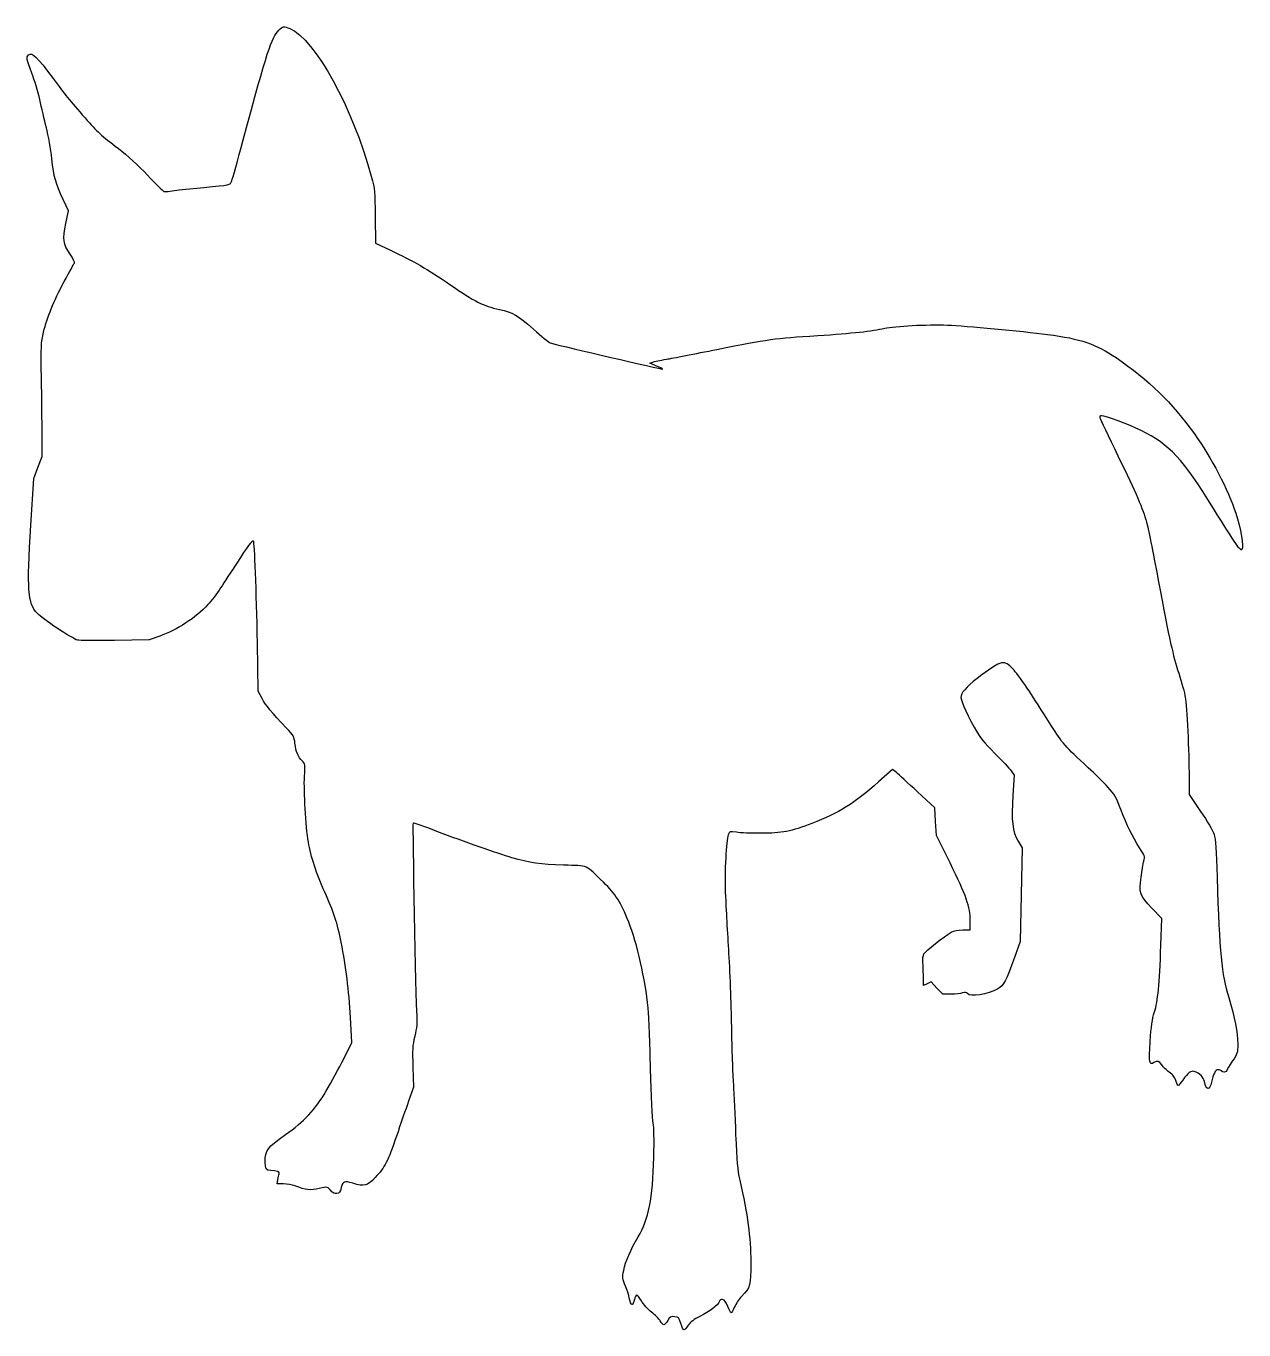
# Model space of a CAD drawing. Header units: centimetres. Extents: x -17.7 to 17.7, y -18.9 to 18.9.
import ezdxf

# ---------------------------------------------------------------- set-up
doc = ezdxf.new("R2010")
doc.units = ezdxf.units.CM
doc.header["$MEASUREMENT"] = 0
doc.layers.add('Layer 1', color=7, linetype='Continuous')

msp = doc.modelspace()

# ---------------------------------------------------------------- linework, layer by layer
at = {"layer": 'Layer 1'}
msp.add_open_spline([(-10.32581, 18.83128), (-10.55159, 18.58786), (-10.65742, 18.26684), (-11.35945, 15.6457), (-11.35945, 15.6457), (-11.5182, 15.05303), (-11.66989, 14.52034), (-11.69459, 14.45684), (-11.69459, 14.45684), (-11.74751, 14.32984), (-11.73692, 14.33337), (-12.50598, 14.26634), (-12.50598, 14.26634), (-12.75645, 14.24517), (-13.11276, 14.20637), (-13.29267, 14.18167), (-13.29267, 14.18167), (-13.47611, 14.15345), (-13.64192, 14.13934), (-13.66309, 14.14992), (-13.66309, 14.14992), (-13.68778, 14.15698), (-13.89945, 14.36864), (-14.13581, 14.61911), (-14.13581, 14.61911), (-14.39334, 14.89075), (-14.732, 15.20119), (-14.98248, 15.39169), (-14.98248, 15.39169), (-15.50106, 15.7868), (-15.58573, 15.86441), (-15.95262, 16.28069), (-15.95262, 16.28069), (-16.40065, 16.79222), (-16.54176, 16.96861), (-16.88043, 17.42722), (-16.88043, 17.42722), (-17.33904, 18.05516), (-17.48721, 18.19628), (-17.58951, 18.11161), (-17.58951, 18.11161), (-17.66359, 18.05164), (-17.65301, 17.97755), (-17.49779, 17.58244), (-17.49779, 17.58244), (-17.42018, 17.38488), (-17.31787, 17.03916), (-17.26496, 16.81338), (-17.26496, 16.81338), (-17.21557, 16.5876), (-17.1309, 16.22071), (-17.07446, 15.99846), (-17.07446, 15.99846), (-17.01802, 15.77621), (-16.94746, 15.37052), (-16.91571, 15.09888), (-16.91571, 15.09888), (-16.85221, 14.54502), (-16.8134, 14.39685), (-16.59115, 13.91707), (-16.59115, 13.91707), (-16.59115, 13.91707), (-16.43593, 13.58193), (-16.43593, 13.58193), (-16.43593, 13.58193), (-16.43593, 13.58193), (-16.51001, 13.21857), (-16.51001, 13.21857), (-16.51001, 13.21857), (-16.60879, 12.75643), (-16.59115, 12.62943), (-16.38654, 12.32957), (-16.38654, 12.32957), (-16.29835, 12.19904), (-16.24543, 12.08615), (-16.26307, 12.06499), (-16.26307, 12.06499), (-16.27718, 12.04735), (-16.40771, 11.80746), (-16.55588, 11.53582), (-16.55588, 11.53582), (-16.86985, 10.94315), (-17.04977, 10.50571), (-17.1556, 10.06474), (-17.1556, 10.06474), (-17.22968, 9.7543), (-17.23321, 9.67668), (-17.21557, 8.73124), (-17.21557, 8.73124), (-17.20851, 8.17738), (-17.20146, 7.44007), (-17.19793, 7.09082), (-17.19793, 7.09082), (-17.19793, 7.09082), (-17.19793, 6.45582), (-17.19793, 6.45582), (-17.19793, 6.45582), (-17.19793, 6.45582), (-17.31787, 6.13832), (-17.31787, 6.13832), (-17.31787, 6.13832), (-17.31787, 6.13832), (-17.43429, 5.82082), (-17.43429, 5.82082), (-17.43429, 5.82082), (-17.43429, 5.82082), (-17.52248, 4.46263), (-17.52248, 4.46263), (-17.52248, 4.46263), (-17.64242, 2.56469), (-17.61773, 2.1978), (-17.34256, 1.90499), (-17.34256, 1.90499), (-17.20145, 1.74977), (-16.31598, 1.16063), (-16.17134, 1.12535), (-16.17134, 1.12535), (-16.12901, 1.11477), (-15.64217, 1.11124), (-15.09537, 1.11829), (-15.09537, 1.11829), (-15.09537, 1.11829), (-14.09348, 1.1324), (-14.09348, 1.1324), (-14.09348, 1.1324), (-14.09348, 1.1324), (-13.78656, 1.24176), (-13.78656, 1.24176), (-13.78656, 1.24176), (-13.28914, 1.41462), (-12.72823, 1.78151), (-12.38603, 2.15545), (-12.38603, 2.15545), (-12.28725, 2.26128), (-12.12497, 2.48001), (-12.01914, 2.63876), (-12.01914, 2.63876), (-11.91683, 2.79751), (-11.70517, 3.12207), (-11.54995, 3.36195), (-11.54995, 3.36195), (-11.24656, 3.8382), (-11.09487, 4.03223), (-11.06312, 4.00048), (-11.06312, 4.00048), (-11.03137, 3.96873), (-10.97845, 2.56467), (-10.95023, 1.04067), (-10.95023, 1.04067), (-10.95023, 1.04067), (-10.92906, -0.3528), (-10.92906, -0.3528), (-10.92906, -0.3528), (-10.92906, -0.3528), (-10.81617, -0.56447), (-10.81617, -0.56447), (-10.81617, -0.56447), (-10.71034, -0.76908), (-10.54806, -0.96311), (-10.10356, -1.42878), (-10.10356, -1.42878), (-9.89895, -1.64397), (-9.88484, -1.6722), (-9.86014, -1.86975), (-9.86014, -1.86975), (-9.83192, -2.11317), (-9.76842, -2.26839), (-9.64847, -2.38128), (-9.64847, -2.38128), (-9.5638, -2.45889), (-9.5638, -2.473), (-9.58497, -2.83636), (-9.58497, -2.83636), (-9.60614, -3.25969), (-9.54616, -4.26511), (-9.47208, -4.74136), (-9.47208, -4.74136), (-9.40505, -5.14), (-9.23219, -5.67269), (-8.99583, -6.19128), (-8.99583, -6.19128), (-8.7383, -6.75572), (-8.62541, -7.09792), (-8.51958, -7.64472), (-8.51958, -7.64472), (-8.37847, -8.36439), (-8.2938, -9.03114), (-8.24794, -9.82489), (-8.24794, -9.82489), (-8.24794, -9.82489), (-8.20561, -10.55161), (-8.20561, -10.55161), (-8.20561, -10.55161), (-8.20561, -10.55161), (-8.4455, -11.02433), (-8.4455, -11.02433), (-8.4455, -11.02433), (-8.57603, -11.28539), (-8.80533, -11.70519), (-8.9535, -11.95919), (-8.9535, -11.95919), (-9.27453, -12.50247), (-9.59556, -12.84819), (-10.13531, -13.22566), (-10.13531, -13.22566), (-10.67506, -13.60313), (-10.72445, -13.67369), (-10.72445, -14.02294), (-10.72445, -14.02294), (-10.72445, -14.22402), (-10.69623, -14.26988), (-10.56923, -14.26988), (-10.56923, -14.26988), (-10.40342, -14.26988), (-10.29406, -14.30869), (-10.31523, -14.3616), (-10.31523, -14.3616), (-10.32581, -14.38629), (-10.34345, -14.46391), (-10.35756, -14.53093), (-10.35756, -14.53093), (-10.35756, -14.53093), (-10.37873, -14.65793), (-10.37873, -14.65793), (-10.37873, -14.65793), (-10.37873, -14.65793), (-10.19176, -14.65793), (-10.19176, -14.65793), (-10.19176, -14.65793), (-10.08593, -14.66146), (-9.93776, -14.68615), (-9.86015, -14.71437), (-9.86015, -14.71437), (-9.55323, -14.83431), (-9.39801, -14.85195), (-9.15459, -14.79198), (-9.15459, -14.79198), (-8.90765, -14.73554), (-8.92176, -14.72848), (-8.79123, -14.88723), (-8.79123, -14.88723), (-8.76301, -14.91898), (-8.70304, -14.94015), (-8.65012, -14.93309), (-8.65012, -14.93309), (-8.56898, -14.92251), (-8.54781, -14.89781), (-8.51606, -14.76376), (-8.51606, -14.76376), (-8.4702, -14.57679), (-8.43492, -14.56268), (-8.18092, -14.63676), (-8.18092, -14.63676), (-7.83873, -14.73907), (-7.7717, -14.72143), (-7.53181, -14.47095), (-7.53181, -14.47095), (-7.25312, -14.17814), (-7.16139, -13.99823), (-6.91445, -13.27151), (-6.91445, -13.27151), (-6.80156, -12.93637), (-6.64281, -12.48129), (-6.56167, -12.25904), (-6.56167, -12.25904), (-6.56167, -12.25904), (-6.41703, -11.85335), (-6.41703, -11.85335), (-6.41703, -11.85335), (-6.41703, -11.85335), (-6.4382, -11.27127), (-6.4382, -11.27127), (-6.4382, -11.27127), (-6.45584, -10.74916), (-6.45231, -10.65744), (-6.38528, -10.37169), (-6.38528, -10.37169), (-6.32531, -10.12475), (-6.3112, -9.99069), (-6.32884, -9.77197), (-6.32884, -9.77197), (-6.35353, -9.38744), (-6.45584, -4.20161), (-6.43467, -4.18397), (-6.43467, -4.18397), (-6.42761, -4.17339), (-6.11364, -4.28275), (-5.7397, -4.42739), (-5.7397, -4.42739), (-4.94948, -4.72725), (-3.98992, -5.06592), (-3.56306, -5.18939), (-3.56306, -5.18939), (-3.06564, -5.33756), (-2.7305, -5.38342), (-2.06375, -5.40458), (-2.06375, -5.40458), (-1.32997, -5.42927), (-1.43228, -5.38341), (-0.91017, -5.89847), (-0.91017, -5.89847), (-0.54681, -6.2583), (-0.4057, -6.47703), (-0.17639, -7.05558), (-0.17639, -7.05558), (0.06703, -7.66941), (0.30692, -8.7348), (0.38805, -9.54266), (0.38805, -9.54266), (0.40922, -9.76491), (0.44097, -10.56572), (0.45861, -11.32419), (0.45861, -11.32419), (0.47625, -12.07913), (0.51153, -12.78822), (0.53269, -12.89405), (0.53269, -12.89405), (0.56091, -13.02458), (0.56444, -13.34913), (0.55386, -13.88183), (0.55386, -13.88183), (0.52211, -15.0848), (0.40569, -15.68805), (0.1023, -16.19252), (0.1023, -16.19252), (-0.12348, -16.56294), (-0.27164, -16.91219), (-0.32103, -17.16619), (-0.32103, -17.16619), (-0.35984, -17.38491), (-0.35631, -17.40961), (-0.26811, -17.62833), (-0.26811, -17.62833), (-0.21872, -17.75886), (-0.17639, -17.87527), (-0.17639, -17.89291), (-0.17639, -17.89291), (-0.17639, -17.90702), (-0.15875, -17.9811), (-0.13758, -18.05872), (-0.13758, -18.05872), (-0.09525, -18.21041), (-0.05644, -18.1963), (-0.01058, -18.01286), (-0.01058, -18.01286), (0.00706, -17.94583), (0.03528, -17.88586), (0.05292, -17.88233), (0.05292, -17.88233), (0.07409, -17.87527), (0.13759, -17.95289), (0.19403, -18.05166), (0.19403, -18.05166), (0.254, -18.15749), (0.381, -18.2986), (0.48684, -18.37974), (0.48684, -18.37974), (0.58915, -18.45735), (0.70203, -18.57377), (0.74084, -18.63374), (0.74084, -18.63374), (0.77965, -18.69724), (0.82551, -18.75016), (0.84667, -18.75016), (0.84667, -18.75016), (0.86784, -18.75016), (0.91723, -18.69372), (0.95956, -18.62316), (0.95956, -18.62316), (1.02306, -18.5138), (1.04775, -18.49969), (1.15712, -18.51027), (1.15712, -18.51027), (1.27354, -18.52085), (1.28412, -18.53144), (1.33704, -18.70783), (1.33704, -18.70783), (1.36879, -18.81366), (1.41112, -18.8948), (1.42876, -18.8948), (1.42876, -18.8948), (1.44993, -18.89127), (1.50284, -18.8313), (1.55223, -18.76074), (1.55223, -18.76074), (1.61573, -18.66549), (1.71804, -18.58788), (1.8909, -18.50321), (1.8909, -18.50321), (2.18018, -18.35857), (2.42007, -18.17513), (2.45182, -18.07635), (2.45182, -18.07635), (2.46946, -18.02696), (2.50121, -18.00932), (2.5506, -18.01638), (2.5506, -18.01638), (2.60704, -18.02344), (2.64585, -18.07635), (2.69877, -18.21041), (2.69877, -18.21041), (2.73758, -18.31272), (2.77991, -18.39738), (2.79402, -18.39738), (2.79402, -18.39738), (2.80813, -18.39738), (2.85046, -18.3233), (2.8928, -18.22805), (2.8928, -18.22805), (2.93513, -18.13633), (3.02686, -17.99874), (3.10094, -17.92113), (3.10094, -17.92113), (3.35494, -17.65655), (3.36905, -17.60716), (3.36552, -16.93335), (3.36552, -16.93335), (3.36199, -16.17841), (3.28085, -15.57516), (3.04802, -14.54857), (3.04802, -14.54857), (2.98099, -14.24165), (2.95983, -14.01235), (2.92808, -13.22565), (2.92808, -13.22565), (2.91044, -12.70354), (2.87869, -12.04737), (2.86105, -11.76515), (2.86105, -11.76515), (2.83988, -11.48293), (2.81519, -10.72798), (2.80461, -10.08946), (2.80461, -10.08946), (2.79403, -9.4474), (2.75522, -8.44199), (2.71642, -7.84932), (2.71642, -7.84932), (2.68114, -7.25665), (2.64234, -6.51935), (2.62823, -6.2089), (2.62823, -6.2089), (2.60354, -5.61271), (2.65292, -4.68843), (2.7129, -4.52262), (2.7129, -4.52262), (2.74818, -4.42737), (2.75523, -4.42737), (2.95279, -4.45206), (2.95279, -4.45206), (3.06568, -4.4697), (3.38671, -4.48028), (3.66893, -4.48028), (3.66893, -4.48028), (4.26865, -4.48028), (4.54029, -4.42736), (5.14354, -4.19453), (5.14354, -4.19453), (5.92671, -3.89114), (6.36768, -3.61597), (7.07676, -2.9845), (7.07676, -2.9845), (7.07676, -2.9845), (7.48245, -2.62467), (7.48245, -2.62467), (7.48245, -2.62467), (7.48245, -2.62467), (7.59534, -2.71992), (7.59534, -2.71992), (7.59534, -2.71992), (7.65884, -2.77284), (7.93401, -3.02331), (8.20565, -3.27731), (8.20565, -3.27731), (8.20565, -3.27731), (8.70659, -3.73945), (8.70659, -3.73945), (8.70659, -3.73945), (8.70659, -3.73945), (8.73128, -4.14162), (8.73128, -4.14162), (8.73128, -4.14162), (8.73128, -4.14162), (8.75597, -4.54379), (8.75597, -4.54379), (8.75597, -4.54379), (8.75597, -4.54379), (9.15108, -5.34107), (9.15108, -5.34107), (9.15108, -5.34107), (9.62027, -6.28651), (9.73669, -6.62165), (9.73669, -7.00971), (9.73669, -7.00971), (9.73669, -7.00971), (9.73669, -7.28488), (9.73669, -7.28488), (9.73669, -7.28488), (9.73669, -7.28488), (9.51797, -7.28488), (9.51797, -7.28488), (9.51797, -7.28488), (9.37686, -7.28841), (9.25691, -7.30957), (9.18636, -7.34838), (9.18636, -7.34838), (8.99233, -7.45774), (8.43494, -7.90224), (8.38908, -7.98338), (8.38908, -7.98338), (8.36791, -8.02924), (8.3538, -8.13155), (8.36086, -8.21269), (8.36086, -8.21269), (8.36792, -8.29383), (8.37497, -8.4808), (8.37497, -8.62897), (8.37497, -8.62897), (8.37497, -8.62897), (8.37497, -8.90061), (8.37497, -8.90061), (8.37497, -8.90061), (8.37497, -8.90061), (8.48433, -8.84769), (8.48433, -8.84769), (8.48433, -8.84769), (8.48433, -8.84769), (8.59722, -8.79477), (8.59722, -8.79477), (8.59722, -8.79477), (8.59722, -8.79477), (8.76655, -8.97469), (8.76655, -8.97469), (8.76655, -8.97469), (8.76655, -8.97469), (8.93588, -9.15461), (8.93588, -9.15461), (8.93588, -9.15461), (8.93588, -9.15461), (9.17577, -9.15461), (9.17577, -9.15461), (9.17577, -9.15461), (9.3063, -9.15461), (9.45799, -9.13697), (9.51444, -9.1158), (9.51444, -9.1158), (9.59205, -9.08758), (9.62027, -9.09111), (9.65202, -9.13344), (9.65202, -9.13344), (9.73316, -9.24633), (10.24469, -9.16166), (10.53749, -8.99233), (10.53749, -8.99233), (10.70682, -8.89355), (10.77385, -8.77361), (11.0208, -8.08216), (11.0208, -8.08216), (11.0208, -8.08216), (11.18661, -7.62355), (11.18661, -7.62355), (11.18661, -7.62355), (11.18661, -7.62355), (11.21483, -6.26536), (11.21483, -6.26536), (11.21483, -6.26536), (11.21483, -6.26536), (11.24305, -4.90717), (11.24305, -4.90717), (11.24305, -4.90717), (11.24305, -4.90717), (11.12311, -4.70609), (11.12311, -4.70609), (11.12311, -4.70609), (10.96083, -4.42387), (10.92555, -4.12753), (10.97142, -3.37612), (10.97142, -3.37612), (10.97142, -3.37612), (11.01023, -2.79404), (11.01023, -2.79404), (11.01023, -2.79404), (11.01023, -2.79404), (10.92204, -2.66704), (10.92204, -2.66704), (10.92204, -2.66704), (10.87265, -2.59648), (10.66098, -2.37071), (10.44932, -2.16257), (10.44932, -2.16257), (10.13182, -1.8486), (10.03304, -1.72513), (9.85313, -1.4041), (9.85313, -1.4041), (9.57796, -0.91727), (9.44391, -0.59624), (9.4686, -0.49041), (9.4686, -0.49041), (9.50388, -0.35635), (9.69438, -0.16585), (10.07185, 0.11637), (10.07185, 0.11637), (10.63982, 0.5397), (10.71743, 0.55734), (10.97496, 0.28923), (10.97496, 0.28923), (11.12313, 0.13401), (11.55352, -0.49746), (12.08621, -1.35119), (12.08621, -1.35119), (12.40724, -1.86977), (12.48132, -1.95444), (13.16218, -2.57886), (13.16218, -2.57886), (13.34915, -2.75172), (13.60668, -3.00219), (13.73015, -3.13978), (13.73015, -3.13978), (13.92771, -3.3585), (13.97357, -3.43259), (14.10762, -3.79242), (14.10762, -3.79242), (14.28754, -4.26867), (14.43218, -4.565), (14.6509, -4.90014), (14.6509, -4.90014), (14.79907, -5.12592), (14.80612, -5.15061), (14.77437, -5.2882), (14.77437, -5.2882), (14.75673, -5.36581), (14.72145, -5.57748), (14.69323, -5.75739), (14.69323, -5.75739), (14.6262, -6.20895), (14.6509, -6.2795), (15.0072, -6.64992), (15.0072, -6.64992), (15.0072, -6.64992), (15.29648, -6.94978), (15.29648, -6.94978), (15.29648, -6.94978), (15.29648, -6.94978), (15.26826, -7.72589), (15.26826, -7.72589), (15.26826, -7.72589), (15.22593, -8.90064), (15.18359, -9.34161), (15.08129, -9.66617), (15.08129, -9.66617), (15.01426, -9.88489), (14.98604, -10.07539), (14.95782, -10.52695), (14.95782, -10.52695), (14.92254, -11.14431), (14.93313, -11.21839), (15.06365, -11.13726), (15.06365, -11.13726), (15.16948, -11.07376), (15.21534, -11.08434), (15.29296, -11.20429), (15.29296, -11.20429), (15.33177, -11.26426), (15.43054, -11.35951), (15.51168, -11.41596), (15.51168, -11.41596), (15.61751, -11.49004), (15.67396, -11.5606), (15.70218, -11.65938), (15.70218, -11.65938), (15.72687, -11.73699), (15.75862, -11.80049), (15.77274, -11.80049), (15.77274, -11.80049), (15.78685, -11.80049), (15.84682, -11.73346), (15.90327, -11.6488), (15.90327, -11.6488), (16.05849, -11.42655), (16.1361, -11.36658), (16.23488, -11.3948), (16.23488, -11.3948), (16.39716, -11.44772), (16.50652, -11.55355), (16.53121, -11.68761), (16.53121, -11.68761), (16.57707, -11.94514), (16.68996, -11.95572), (16.73935, -11.70172), (16.73935, -11.70172), (16.78168, -11.47947), (16.85224, -11.34189), (16.92985, -11.34189), (16.92985, -11.34189), (16.96866, -11.34189), (17.01099, -11.35953), (17.02157, -11.37717), (17.02157, -11.37717), (17.05332, -11.42656), (17.18032, -11.4195), (17.18032, -11.36659), (17.18032, -11.36659), (17.18032, -11.34542), (17.25088, -11.22195), (17.33907, -11.09848), (17.33907, -11.09848), (17.49429, -10.8727), (17.49782, -10.86565), (17.49782, -10.58695), (17.49782, -10.58695), (17.49782, -10.25534), (17.41668, -9.83906), (17.23676, -9.24639), (17.23676, -9.24639), (17.02157, -8.54789), (16.96865, -7.97639), (16.89809, -5.75036), (16.89809, -5.75036), (16.87692, -4.97778), (16.85223, -4.64264), (16.81342, -4.51564), (16.81342, -4.51564), (16.78167, -4.41333), (16.61586, -4.12758), (16.42184, -3.84536), (16.42184, -3.84536), (16.42184, -3.84536), (16.0867, -3.35147), (16.0867, -3.35147), (16.0867, -3.35147), (16.0867, -3.35147), (16.0867, -2.85758), (16.0867, -2.85758), (16.0867, -2.85758), (16.0867, -2.13439), (16.0232, -0.77266), (15.97734, -0.52925), (15.97734, -0.52925), (15.95617, -0.41283), (15.87151, -0.09886), (15.78684, 0.16572), (15.78684, 0.16572), (15.60692, 0.72664), (15.5399, 1.02297), (15.18359, 2.91033), (15.18359, 2.91033), (15.03895, 3.67586), (14.89078, 4.41669), (14.85198, 4.55075), (14.85198, 4.55075), (14.73909, 4.94939), (14.5627, 5.36567), (14.02295, 6.47339), (14.02295, 6.47339), (13.74778, 7.04489), (13.51142, 7.54231), (13.49731, 7.57758), (13.49731, 7.57758), (13.4832, 7.61991), (13.49731, 7.63755), (13.54317, 7.63755), (13.54317, 7.63755), (13.66311, 7.63755), (14.33339, 7.39061), (14.69323, 7.21069), (14.69323, 7.21069), (15.5152, 6.805), (15.89973, 6.39225), (16.79579, 4.94586), (16.79579, 4.94586), (17.4696, 3.86636), (17.5719, 3.71114), (17.61776, 3.757), (17.61776, 3.757), (17.67773, 3.81697), (17.58601, 4.38142), (17.4449, 4.80828), (17.4449, 4.80828), (17.21559, 5.4962), (16.72523, 6.43106), (16.24193, 7.10839), (16.24193, 7.10839), (15.58929, 8.02208), (14.91549, 8.67825), (13.96651, 9.32383), (13.96651, 9.32383), (13.37737, 9.72247), (12.95051, 9.87064), (11.97684, 9.99764), (11.97684, 9.99764), (11.21484, 10.09995), (9.60617, 10.24811), (9.07701, 10.26928), (9.07701, 10.26928), (8.48434, 10.29045), (7.54948, 10.24459), (7.25315, 10.17756), (7.25315, 10.17756), (6.87568, 10.09289), (6.32887, 10.03292), (5.30934, 9.96589), (5.30934, 9.96589), (4.03228, 9.88475), (3.89823, 9.86358), (2.38128, 9.56372), (2.38128, 9.56372), (1.75334, 9.43672), (1.09364, 9.30972), (0.91725, 9.27797), (0.91725, 9.27797), (0.74439, 9.24622), (0.56447, 9.21094), (0.52214, 9.1933), (0.52214, 9.1933), (0.52214, 9.1933), (0.441, 9.16155), (0.441, 9.16155), (0.441, 9.16155), (0.441, 9.16155), (0.52919, 9.12627), (0.52919, 9.12627), (0.52919, 9.12627), (0.71616, 9.05219), (0.8608, 8.9781), (0.79377, 8.99221), (0.79377, 8.99221), (0.35985, 9.08393), (-2.39887, 9.72952), (-2.45179, 9.75068), (-2.45179, 9.75068), (-2.4906, 9.76832), (-2.70932, 9.94824), (-2.94215, 10.15285), (-2.94215, 10.15285), (-3.40076, 10.56207), (-3.53834, 10.64321), (-3.92287, 10.72435), (-3.92287, 10.72435), (-4.4097, 10.83018), (-4.63195, 10.94307), (-5.3622, 11.44754), (-5.3622, 11.44754), (-5.98309, 11.8744), (-6.45228, 12.14604), (-7.09081, 12.44237), (-7.09081, 12.44237), (-7.09081, 12.44237), (-7.52825, 12.64698), (-7.52825, 12.64698), (-7.52825, 12.64698), (-7.52825, 12.64698), (-7.53531, 13.41251), (-7.53531, 13.41251), (-7.53531, 13.41251), (-7.53884, 14.15334), (-7.54237, 14.19568), (-7.6482, 14.58726), (-7.6482, 14.58726), (-8.18089, 16.56987), (-9.28156, 18.57012), (-10.00828, 18.87704), (-10.00828, 18.87704), (-10.17056, 18.9476), (-10.22347, 18.94054), (-10.32578, 18.83118), (-10.32578, 18.83118), (-10.32578, 18.83118), (-10.32581, 18.83128), (-10.32581, 18.83128)], degree=3, knots=[0, 0, 0, 0, 0.00458716, 0.00458716, 0.00458716, 0.00458716, 0.00917431, 0.00917431, 0.00917431, 0.00917431, 0.01376147, 0.01376147, 0.01376147, 0.01376147, 0.01834862, 0.01834862, 0.01834862, 0.01834862, 0.02293578, 0.02293578, 0.02293578, 0.02293578, 0.02752294, 0.02752294, 0.02752294, 0.02752294, 0.03211009, 0.03211009, 0.03211009, 0.03211009, 0.03669725, 0.03669725, 0.03669725, 0.03669725, 0.0412844, 0.0412844, 0.0412844, 0.0412844, 0.04587156, 0.04587156, 0.04587156, 0.04587156, 0.05045872, 0.05045872, 0.05045872, 0.05045872, 0.05504587, 0.05504587, 0.05504587, 0.05504587, 0.05963303, 0.05963303, 0.05963303, 0.05963303, 0.06422018, 0.06422018, 0.06422018, 0.06422018, 0.06880734, 0.06880734, 0.06880734, 0.06880734, 0.0733945, 0.0733945, 0.0733945, 0.0733945, 0.07798165, 0.07798165, 0.07798165, 0.07798165, 0.08256881, 0.08256881, 0.08256881, 0.08256881, 0.08715596, 0.08715596, 0.08715596, 0.08715596, 0.09174312, 0.09174312, 0.09174312, 0.09174312, 0.09633028, 0.09633028, 0.09633028, 0.09633028, 0.10091743, 0.10091743, 0.10091743, 0.10091743, 0.10550459, 0.10550459, 0.10550459, 0.10550459, 0.11009174, 0.11009174, 0.11009174, 0.11009174, 0.1146789, 0.1146789, 0.1146789, 0.1146789, 0.11926606, 0.11926606, 0.11926606, 0.11926606, 0.12385321, 0.12385321, 0.12385321, 0.12385321, 0.12844037, 0.12844037, 0.12844037, 0.12844037, 0.13302752, 0.13302752, 0.13302752, 0.13302752, 0.13761468, 0.13761468, 0.13761468, 0.13761468, 0.14220183, 0.14220183, 0.14220183, 0.14220183, 0.14678899, 0.14678899, 0.14678899, 0.14678899, 0.15137615, 0.15137615, 0.15137615, 0.15137615, 0.1559633, 0.1559633, 0.1559633, 0.1559633, 0.16055046, 0.16055046, 0.16055046, 0.16055046, 0.16513761, 0.16513761, 0.16513761, 0.16513761, 0.16972477, 0.16972477, 0.16972477, 0.16972477, 0.17431193, 0.17431193, 0.17431193, 0.17431193, 0.17889908, 0.17889908, 0.17889908, 0.17889908, 0.18348624, 0.18348624, 0.18348624, 0.18348624, 0.18807339, 0.18807339, 0.18807339, 0.18807339, 0.19266055, 0.19266055, 0.19266055, 0.19266055, 0.19724771, 0.19724771, 0.19724771, 0.19724771, 0.20183486, 0.20183486, 0.20183486, 0.20183486, 0.20642202, 0.20642202, 0.20642202, 0.20642202, 0.21100917, 0.21100917, 0.21100917, 0.21100917, 0.21559633, 0.21559633, 0.21559633, 0.21559633, 0.22018349, 0.22018349, 0.22018349, 0.22018349, 0.22477064, 0.22477064, 0.22477064, 0.22477064, 0.2293578, 0.2293578, 0.2293578, 0.2293578, 0.23394495, 0.23394495, 0.23394495, 0.23394495, 0.23853211, 0.23853211, 0.23853211, 0.23853211, 0.24311927, 0.24311927, 0.24311927, 0.24311927, 0.24770642, 0.24770642, 0.24770642, 0.24770642, 0.25229358, 0.25229358, 0.25229358, 0.25229358, 0.25688073, 0.25688073, 0.25688073, 0.25688073, 0.26146789, 0.26146789, 0.26146789, 0.26146789, 0.26605505, 0.26605505, 0.26605505, 0.26605505, 0.2706422, 0.2706422, 0.2706422, 0.2706422, 0.27522936, 0.27522936, 0.27522936, 0.27522936, 0.27981651, 0.27981651, 0.27981651, 0.27981651, 0.28440367, 0.28440367, 0.28440367, 0.28440367, 0.28899083, 0.28899083, 0.28899083, 0.28899083, 0.29357798, 0.29357798, 0.29357798, 0.29357798, 0.29816514, 0.29816514, 0.29816514, 0.29816514, 0.30275229, 0.30275229, 0.30275229, 0.30275229, 0.30733945, 0.30733945, 0.30733945, 0.30733945, 0.31192661, 0.31192661, 0.31192661, 0.31192661, 0.31651376, 0.31651376, 0.31651376, 0.31651376, 0.32110092, 0.32110092, 0.32110092, 0.32110092, 0.32568807, 0.32568807, 0.32568807, 0.32568807, 0.33027523, 0.33027523, 0.33027523, 0.33027523, 0.33486239, 0.33486239, 0.33486239, 0.33486239, 0.33944954, 0.33944954, 0.33944954, 0.33944954, 0.3440367, 0.3440367, 0.3440367, 0.3440367, 0.34862385, 0.34862385, 0.34862385, 0.34862385, 0.35321101, 0.35321101, 0.35321101, 0.35321101, 0.35779817, 0.35779817, 0.35779817, 0.35779817, 0.36238532, 0.36238532, 0.36238532, 0.36238532, 0.36697248, 0.36697248, 0.36697248, 0.36697248, 0.37155963, 0.37155963, 0.37155963, 0.37155963, 0.37614679, 0.37614679, 0.37614679, 0.37614679, 0.38073394, 0.38073394, 0.38073394, 0.38073394, 0.3853211, 0.3853211, 0.3853211, 0.3853211, 0.38990826, 0.38990826, 0.38990826, 0.38990826, 0.39449541, 0.39449541, 0.39449541, 0.39449541, 0.39908257, 0.39908257, 0.39908257, 0.39908257, 0.40366972, 0.40366972, 0.40366972, 0.40366972, 0.40825688, 0.40825688, 0.40825688, 0.40825688, 0.41284404, 0.41284404, 0.41284404, 0.41284404, 0.41743119, 0.41743119, 0.41743119, 0.41743119, 0.42201835, 0.42201835, 0.42201835, 0.42201835, 0.4266055, 0.4266055, 0.4266055, 0.4266055, 0.43119266, 0.43119266, 0.43119266, 0.43119266, 0.43577982, 0.43577982, 0.43577982, 0.43577982, 0.44036697, 0.44036697, 0.44036697, 0.44036697, 0.44495413, 0.44495413, 0.44495413, 0.44495413, 0.44954128, 0.44954128, 0.44954128, 0.44954128, 0.45412844, 0.45412844, 0.45412844, 0.45412844, 0.4587156, 0.4587156, 0.4587156, 0.4587156, 0.46330275, 0.46330275, 0.46330275, 0.46330275, 0.46788991, 0.46788991, 0.46788991, 0.46788991, 0.47247706, 0.47247706, 0.47247706, 0.47247706, 0.47706422, 0.47706422, 0.47706422, 0.47706422, 0.48165138, 0.48165138, 0.48165138, 0.48165138, 0.48623853, 0.48623853, 0.48623853, 0.48623853, 0.49082569, 0.49082569, 0.49082569, 0.49082569, 0.49541284, 0.49541284, 0.49541284, 0.49541284, 0.5, 0.5, 0.5, 0.5, 0.50458716, 0.50458716, 0.50458716, 0.50458716, 0.50917431, 0.50917431, 0.50917431, 0.50917431, 0.51376147, 0.51376147, 0.51376147, 0.51376147, 0.51834862, 0.51834862, 0.51834862, 0.51834862, 0.52293578, 0.52293578, 0.52293578, 0.52293578, 0.52752294, 0.52752294, 0.52752294, 0.52752294, 0.53211009, 0.53211009, 0.53211009, 0.53211009, 0.53669725, 0.53669725, 0.53669725, 0.53669725, 0.5412844, 0.5412844, 0.5412844, 0.5412844, 0.54587156, 0.54587156, 0.54587156, 0.54587156, 0.55045872, 0.55045872, 0.55045872, 0.55045872, 0.55504587, 0.55504587, 0.55504587, 0.55504587, 0.55963303, 0.55963303, 0.55963303, 0.55963303, 0.56422018, 0.56422018, 0.56422018, 0.56422018, 0.56880734, 0.56880734, 0.56880734, 0.56880734, 0.5733945, 0.5733945, 0.5733945, 0.5733945, 0.57798165, 0.57798165, 0.57798165, 0.57798165, 0.58256881, 0.58256881, 0.58256881, 0.58256881, 0.58715596, 0.58715596, 0.58715596, 0.58715596, 0.59174312, 0.59174312, 0.59174312, 0.59174312, 0.59633028, 0.59633028, 0.59633028, 0.59633028, 0.60091743, 0.60091743, 0.60091743, 0.60091743, 0.60550459, 0.60550459, 0.60550459, 0.60550459, 0.61009174, 0.61009174, 0.61009174, 0.61009174, 0.6146789, 0.6146789, 0.6146789, 0.6146789, 0.61926606, 0.61926606, 0.61926606, 0.61926606, 0.62385321, 0.62385321, 0.62385321, 0.62385321, 0.62844037, 0.62844037, 0.62844037, 0.62844037, 0.63302752, 0.63302752, 0.63302752, 0.63302752, 0.63761468, 0.63761468, 0.63761468, 0.63761468, 0.64220183, 0.64220183, 0.64220183, 0.64220183, 0.64678899, 0.64678899, 0.64678899, 0.64678899, 0.65137615, 0.65137615, 0.65137615, 0.65137615, 0.6559633, 0.6559633, 0.6559633, 0.6559633, 0.66055046, 0.66055046, 0.66055046, 0.66055046, 0.66513761, 0.66513761, 0.66513761, 0.66513761, 0.66972477, 0.66972477, 0.66972477, 0.66972477, 0.67431193, 0.67431193, 0.67431193, 0.67431193, 0.67889908, 0.67889908, 0.67889908, 0.67889908, 0.68348624, 0.68348624, 0.68348624, 0.68348624, 0.68807339, 0.68807339, 0.68807339, 0.68807339, 0.69266055, 0.69266055, 0.69266055, 0.69266055, 0.69724771, 0.69724771, 0.69724771, 0.69724771, 0.70183486, 0.70183486, 0.70183486, 0.70183486, 0.70642202, 0.70642202, 0.70642202, 0.70642202, 0.71100917, 0.71100917, 0.71100917, 0.71100917, 0.71559633, 0.71559633, 0.71559633, 0.71559633, 0.72018349, 0.72018349, 0.72018349, 0.72018349, 0.72477064, 0.72477064, 0.72477064, 0.72477064, 0.7293578, 0.7293578, 0.7293578, 0.7293578, 0.73394495, 0.73394495, 0.73394495, 0.73394495, 0.73853211, 0.73853211, 0.73853211, 0.73853211, 0.74311927, 0.74311927, 0.74311927, 0.74311927, 0.74770642, 0.74770642, 0.74770642, 0.74770642, 0.75229358, 0.75229358, 0.75229358, 0.75229358, 0.75688073, 0.75688073, 0.75688073, 0.75688073, 0.76146789, 0.76146789, 0.76146789, 0.76146789, 0.76605505, 0.76605505, 0.76605505, 0.76605505, 0.7706422, 0.7706422, 0.7706422, 0.7706422, 0.77522936, 0.77522936, 0.77522936, 0.77522936, 0.77981651, 0.77981651, 0.77981651, 0.77981651, 0.78440367, 0.78440367, 0.78440367, 0.78440367, 0.78899083, 0.78899083, 0.78899083, 0.78899083, 0.79357798, 0.79357798, 0.79357798, 0.79357798, 0.79816514, 0.79816514, 0.79816514, 0.79816514, 0.80275229, 0.80275229, 0.80275229, 0.80275229, 0.80733945, 0.80733945, 0.80733945, 0.80733945, 0.81192661, 0.81192661, 0.81192661, 0.81192661, 0.81651376, 0.81651376, 0.81651376, 0.81651376, 0.82110092, 0.82110092, 0.82110092, 0.82110092, 0.82568807, 0.82568807, 0.82568807, 0.82568807, 0.83027523, 0.83027523, 0.83027523, 0.83027523, 0.83486239, 0.83486239, 0.83486239, 0.83486239, 0.83944954, 0.83944954, 0.83944954, 0.83944954, 0.8440367, 0.8440367, 0.8440367, 0.8440367, 0.84862385, 0.84862385, 0.84862385, 0.84862385, 0.85321101, 0.85321101, 0.85321101, 0.85321101, 0.85779817, 0.85779817, 0.85779817, 0.85779817, 0.86238532, 0.86238532, 0.86238532, 0.86238532, 0.86697248, 0.86697248, 0.86697248, 0.86697248, 0.87155963, 0.87155963, 0.87155963, 0.87155963, 0.87614679, 0.87614679, 0.87614679, 0.87614679, 0.88073394, 0.88073394, 0.88073394, 0.88073394, 0.8853211, 0.8853211, 0.8853211, 0.8853211, 0.88990826, 0.88990826, 0.88990826, 0.88990826, 0.89449541, 0.89449541, 0.89449541, 0.89449541, 0.89908257, 0.89908257, 0.89908257, 0.89908257, 0.90366972, 0.90366972, 0.90366972, 0.90366972, 0.90825688, 0.90825688, 0.90825688, 0.90825688, 0.91284404, 0.91284404, 0.91284404, 0.91284404, 0.91743119, 0.91743119, 0.91743119, 0.91743119, 0.92201835, 0.92201835, 0.92201835, 0.92201835, 0.9266055, 0.9266055, 0.9266055, 0.9266055, 0.93119266, 0.93119266, 0.93119266, 0.93119266, 0.93577982, 0.93577982, 0.93577982, 0.93577982, 0.94036697, 0.94036697, 0.94036697, 0.94036697, 0.94495413, 0.94495413, 0.94495413, 0.94495413, 0.94954128, 0.94954128, 0.94954128, 0.94954128, 0.95412844, 0.95412844, 0.95412844, 0.95412844, 0.9587156, 0.9587156, 0.9587156, 0.9587156, 0.96330275, 0.96330275, 0.96330275, 0.96330275, 0.96788991, 0.96788991, 0.96788991, 0.96788991, 0.97247706, 0.97247706, 0.97247706, 0.97247706, 0.97706422, 0.97706422, 0.97706422, 0.97706422, 0.98165138, 0.98165138, 0.98165138, 0.98165138, 0.98623853, 0.98623853, 0.98623853, 0.98623853, 0.99082569, 0.99082569, 0.99082569, 0.99082569, 1, 1, 1, 1], dxfattribs=at)

doc.saveas('drawing.dxf')
